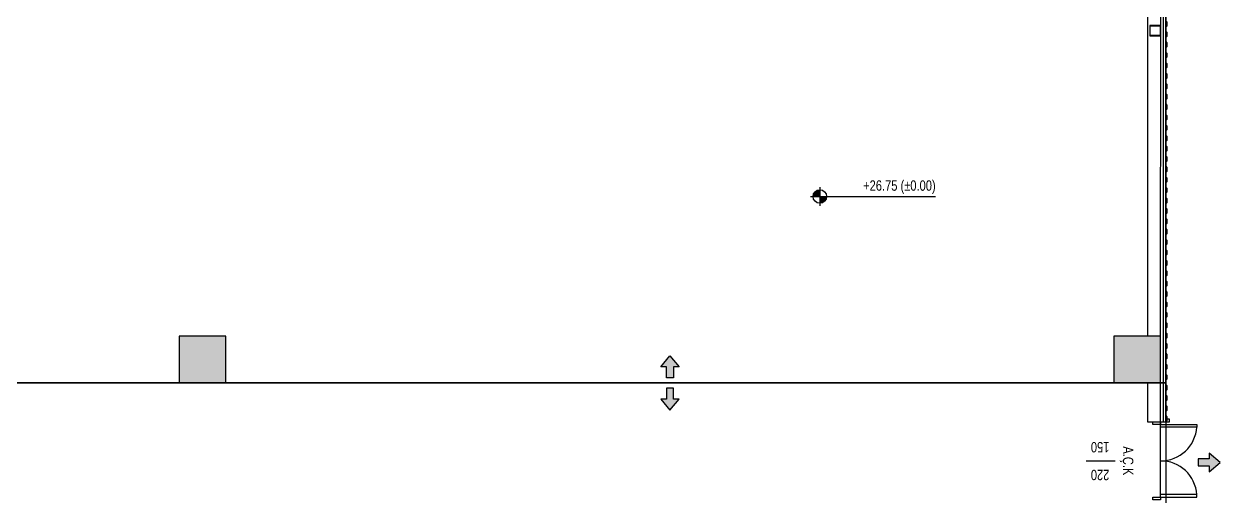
# Model space of a CAD drawing. Header units: centimetres. Extents: x 28733 to 98303, y -2883 to 8555.
# Drawn here: x 68535 to 70839, y 3201 to 4110 of the extents above; entities that cross this region are included whole.
import ezdxf
from ezdxf.enums import TextEntityAlignment as Align

# ---------------------------------------------------------------- set-up
doc = ezdxf.new("R2010")
doc.units = ezdxf.units.CM
doc.header["$LTSCALE"] = 100
for name, color, linetype in [('A-ANNO-DIMS', 187, 'Continuous'), ('A-ANNO-TEXT', 50, 'Continuous'), ('A-AREA', 102, 'Continuous'), ('A-DOOR', 193, 'Continuous'), ('A-ELEV-01', 255, 'Continuous'), ('A-ELEV-03', 251, 'Continuous'), ('A-WALL-INSL', 249, 'Continuous'), ('A-WALL-SNWPNL', 200, 'Continuous'), ('A-WALL-STEL', 202, 'Continuous'), ('S-CONC', 5, 'Continuous'), ('S-HTCH', 8, 'Continuous'), ('S-STEL', 3, 'Continuous')]:
    doc.layers.add(name, color=color, linetype=linetype)
doc.styles.add('Fields_100', font='act_simplex.shx', dxfattribs={"width": 0.8, "height": 20})
doc.linetypes.add('BATTING', pattern='A,0.00254,-2.54,[134,ltypeshp.shx,S=2.54,R=0,X=-2.54,Y=0],-5.08,[134,ltypeshp.shx,S=2.54,R=180,X=2.54,Y=0],-2.54', length=10.16254)

# ---------------------------------------------------------------- blocks, each defined once
blk = doc.blocks.new('KAPI 150')
at = {"layer": 'A-DOOR'}
blk.add_line((145, 15), (5, 15), dxfattribs=at)
for points in [[(5, 15), (5, 85), (10, 85), (10, 15)], [(145, 15), (145, 85), (140, 85), (140, 15)]]:
    blk.add_lwpolyline(points, dxfattribs=at)
for points in [[(5, 0), (0, 0), (0, 15), (5, 15)], [(150, 0), (145, 0), (145, 15), (150, 15)]]:
    blk.add_lwpolyline(points, close=True, dxfattribs=at)
for centre, start, end in [((5, 15), 0, 85.904), ((145, 15), 94.096, 180)]:
    blk.add_arc(centre, 70, start, end, dxfattribs=at)
blk = doc.blocks.new('AÇK_01')
at = {"color": 0}
blk.add_lwpolyline([(28, 0), (-28, 0)], dxfattribs=at)
at = {"color": 0, "style": 'Fields_100', "width": 0.8}
blk.add_attdef('A.Ç.K.01', text='', height=20, rotation=90, dxfattribs=at).set_placement((-53, 0), align=Align.MIDDLE_CENTER)
for tag, p in [('W', (1, 17.2)), ('H', (1, -36.3))]:
    blk.add_attdef(tag, text='', height=20, dxfattribs=at).set_placement(p, align=Align.CENTER)
blk = doc.blocks.new('*U33')
at = {"layer": 'A-WALL-SNWPNL'}
blk.add_lwpolyline([(50, 1), (42, 1), (40, -1), (32, -1), (30, 1), (22, 1), (20, -1), (12, -1), (10, 1), (2, 1), (0, -1), (-8, -1), (-10, 1), (-18, 1), (-20, -1), (-28, -1), (-30, 1), (-38, 1), (-40, -1), (-48, -1), (-50, 1)], dxfattribs=at)
blk = doc.blocks.new('*U34')
at = {"layer": 'A-WALL-STEL', "color": 0, "linetype": 'ByBlock', "lineweight": -2, "transparency": 16777216}
for p in [(0, 0), (100, 0), (200, 0), (300, 0), (400, 0), (500, 0), (600, 0), (700, 0), (800, 0), (900, 0), (1000, 0), (1100, 0), (1200, 0), (1300, 0), (1400, 0), (1500, 0), (1600, 0)]:
    blk.add_blockref('*U33', p, dxfattribs=at)

msp = doc.modelspace()

# ---------------------------------------------------------------- hatches: boundary and pattern name
at = {"layer": 'A-ANNO-DIMS'}
h = msp.add_hatch(color=256, dxfattribs=at)
h.paths.add_polyline_path([(70068.24, 3790.55, 0.4142136), (70055.24, 3777.55), (70068.24, 3777.55)])
h.paths.add_polyline_path([(70081.24, 3777.55), (70068.24, 3777.55), (70068.24, 3764.55, 0.4142136)])
at = {"layer": 'A-ANNO-TEXT'}
h = msp.add_hatch(color=256, dxfattribs=at)
h.dxf.hatch_style = 1
h.paths.add_polyline_path([(69779.48, 3470.89), (69797.18, 3449.74), (69786.21, 3449.74), (69786.21, 3428.59), (69772.74, 3428.59), (69772.74, 3449.74), (69761.77, 3449.74)])
h = msp.add_hatch(color=256, dxfattribs=at)
h.dxf.hatch_style = 1
h.paths.add_polyline_path([(69779.48, 3366.29), (69797.18, 3387.44), (69786.21, 3387.44), (69786.21, 3408.59), (69772.74, 3408.59), (69772.74, 3387.44), (69761.77, 3387.44)])
h = msp.add_hatch(color=256, dxfattribs=at)
h.dxf.hatch_style = 1
h.paths.add_polyline_path([(70839.04, 3265.43), (70817.89, 3283.13), (70817.89, 3272.16), (70796.73, 3272.16), (70796.73, 3258.69), (70817.89, 3258.69), (70817.89, 3247.72)])
at = {"layer": 'S-HTCH'}
h = msp.add_hatch(dxfattribs=at)
h.set_pattern_fill('ANSI33', color=256)
h.set_pattern_definition([(45, (47244.2896, 5721.5606), (-4.490128, 4.490128), []), (45, (47248.78, 5721.5606), (-4.490128, 4.490128), [3.175, -1.5875])])
h.paths.add_polyline_path([(63434.48, 1518.59), (63524.48, 1518.59), (63524.48, 1608.59), (63434.48, 1608.59)])
h.paths.add_polyline_path([(63434.48, 7218.59), (63524.48, 7218.59), (63524.48, 7308.59), (63434.48, 7308.59)])
h.paths.add_polyline_path([(61634.48, 1518.59), (61724.48, 1518.59), (61724.48, 1608.59), (61634.48, 1608.59)])
h.paths.add_polyline_path([(58034.48, 1518.59), (58124.48, 1518.59), (58124.48, 1608.59), (58034.48, 1608.59)])
h.paths.add_polyline_path([(61634.48, 7218.59), (61724.48, 7218.59), (61724.48, 7308.59), (61634.48, 7308.59)])
h.paths.add_polyline_path([(58034.48, 7218.59), (58124.48, 7218.59), (58124.48, 7308.59), (58034.48, 7308.59)])
h.paths.add_polyline_path([(63434.48, 3418.59), (63524.48, 3418.59), (63524.48, 3508.59), (63434.48, 3508.59)])
h.paths.add_polyline_path([(63434.48, 5318.59), (63524.48, 5318.59), (63524.48, 5408.59), (63434.48, 5408.59)])
h.paths.add_polyline_path([(61634.48, 3418.59), (61724.48, 3418.59), (61724.48, 3508.59), (61634.48, 3508.59)])
h.paths.add_polyline_path([(58034.48, 3418.59), (58124.48, 3418.59), (58124.48, 3508.59), (58034.48, 3508.59)])
h.paths.add_polyline_path([(61634.48, 5318.59), (61724.48, 5318.59), (61724.48, 5408.59), (61634.48, 5408.59)])
h.paths.add_polyline_path([(58034.48, 5318.59), (58124.48, 5318.59), (58124.48, 5408.59), (58034.48, 5408.59)])
h.paths.add_polyline_path([(68834.48, 3418.59), (68924.48, 3418.59), (68924.48, 3508.59), (68834.48, 3508.59)])
h.paths.add_polyline_path([(68834.48, 5318.59), (68924.48, 5318.59), (68924.48, 5408.59), (68834.48, 5408.59)])
h.paths.add_polyline_path([(67034.48, 3418.59), (67124.48, 3418.59), (67124.48, 3508.59), (67034.48, 3508.59)])
h.paths.add_polyline_path([(67034.48, 5318.59), (67124.48, 5318.59), (67124.48, 5408.59), (67034.48, 5408.59)])
h.paths.add_polyline_path([(65234.48, 3418.59), (65324.48, 3418.59), (65324.48, 3508.59), (65234.48, 3508.59)])
h.paths.add_polyline_path([(65234.48, 5318.59), (65324.48, 5318.59), (65324.48, 5408.59), (65234.48, 5408.59)])
h.paths.add_polyline_path([(61534.48, 3418.59), (61624.48, 3418.59), (61624.48, 3508.59), (61534.48, 3508.59)])
h.paths.add_polyline_path([(61534.48, 5318.59), (61624.48, 5318.59), (61624.48, 5408.59), (61534.48, 5408.59)])
h.paths.add_polyline_path([(59834.48, 3418.59), (59924.48, 3418.59), (59924.48, 3508.59), (59834.48, 3508.59)])
h.paths.add_polyline_path([(59834.48, 5318.59), (59924.48, 5318.59), (59924.48, 5408.59), (59834.48, 5408.59)])
h.paths.add_polyline_path([(56234.48, 3418.59), (56324.48, 3418.59), (56324.48, 3508.59), (56234.48, 3508.59)])
h.paths.add_polyline_path([(56234.48, 5318.59), (56324.48, 5318.59), (56324.48, 5408.59), (56234.48, 5408.59)])
h.paths.add_polyline_path([(54434.48, 3418.59), (54524.48, 3418.59), (54524.48, 3508.59), (54434.48, 3508.59)])
h.paths.add_polyline_path([(54434.48, 5318.59), (54524.48, 5318.59), (54524.48, 5408.59), (54434.48, 5408.59)])
h.paths.add_polyline_path([(52634.48, 3418.59), (52724.48, 3418.59), (52724.48, 3508.59), (52634.48, 3508.59)])
h.paths.add_polyline_path([(52634.48, 5318.59), (52724.48, 5318.59), (52724.48, 5408.59), (52634.48, 5408.59)])
h.paths.add_polyline_path([(70634.48, 5318.59), (70724.48, 5318.59), (70724.48, 5408.59), (70634.48, 5408.59)])
h.paths.add_polyline_path([(70634.48, 3418.59), (70724.48, 3418.59), (70724.48, 3508.59), (70634.48, 3508.59)])
h.paths.add_polyline_path([(70634.48, 1518.59), (70724.48, 1518.59), (70724.48, 1608.59), (70634.48, 1608.59)])
h.paths.add_polyline_path([(68834.48, 1518.59), (68924.48, 1518.59), (68924.48, 1608.59), (68834.48, 1608.59)])
h.paths.add_polyline_path([(67034.48, 1518.59), (67124.48, 1518.59), (67124.48, 1608.59), (67034.48, 1608.59)])
h.paths.add_polyline_path([(65234.48, 1518.59), (65324.48, 1518.59), (65324.48, 1608.59), (65234.48, 1608.59)])
h.paths.add_polyline_path([(61534.48, 1518.59), (61624.48, 1518.59), (61624.48, 1608.59), (61534.48, 1608.59)])
h.paths.add_polyline_path([(59834.48, 1518.59), (59924.48, 1518.59), (59924.48, 1608.59), (59834.48, 1608.59)])
h.paths.add_polyline_path([(56234.48, 1518.59), (56324.48, 1518.59), (56324.48, 1608.59), (56234.48, 1608.59)])
h.paths.add_polyline_path([(54434.48, 1518.59), (54524.48, 1518.59), (54524.48, 1608.59), (54434.48, 1608.59)])
h.paths.add_polyline_path([(52634.48, 1518.59), (52724.48, 1518.59), (52724.48, 1608.59), (52634.48, 1608.59)])
h.paths.add_polyline_path([(70634.48, 7218.59), (70724.48, 7218.59), (70724.48, 7308.59), (70634.48, 7308.59)])
h.paths.add_polyline_path([(68834.48, 7218.59), (68924.48, 7218.59), (68924.48, 7308.59), (68834.48, 7308.59)])
h.paths.add_polyline_path([(67034.48, 7218.59), (67124.48, 7218.59), (67124.48, 7308.59), (67034.48, 7308.59)])
h.paths.add_polyline_path([(65234.48, 7218.59), (65324.48, 7218.59), (65324.48, 7308.59), (65234.48, 7308.59)])
h.paths.add_polyline_path([(61534.48, 7218.59), (61624.48, 7218.59), (61624.48, 7308.59), (61534.48, 7308.59)])
h.paths.add_polyline_path([(59834.48, 7218.59), (59924.48, 7218.59), (59924.48, 7308.59), (59834.48, 7308.59)])
h.paths.add_polyline_path([(56234.48, 7218.59), (56324.48, 7218.59), (56324.48, 7308.59), (56234.48, 7308.59)])
h.paths.add_polyline_path([(54434.48, 7218.59), (54524.48, 7218.59), (54524.48, 7308.59), (54434.48, 7308.59)])
h.paths.add_polyline_path([(52634.48, 7218.59), (52724.48, 7218.59), (52724.48, 7308.59), (52634.48, 7308.59)])

# ---------------------------------------------------------------- linework, layer by layer
at = {"layer": 'A-ANNO-DIMS'}
for p, q in [((70068.24, 3795.55), (70068.24, 3759.55)), ((70050.24, 3777.55), (70291.24, 3777.55))]:
    msp.add_line(p, q, dxfattribs=at)
msp.add_circle((70068.24, 3777.55), 13, dxfattribs=at)
at = {"layer": 'A-ANNO-TEXT'}
for points in [[(69779.48, 3470.89), (69797.18, 3449.74), (69786.21, 3449.74), (69786.21, 3428.59), (69772.74, 3428.59), (69772.74, 3449.74), (69761.77, 3449.74)], [(69779.48, 3366.29), (69797.18, 3387.44), (69786.21, 3387.44), (69786.21, 3408.59), (69772.74, 3408.59), (69772.74, 3387.44), (69761.77, 3387.44)], [(70839.04, 3265.43), (70817.89, 3283.13), (70817.89, 3272.16), (70796.73, 3272.16), (70796.73, 3258.69), (70817.89, 3258.69), (70817.89, 3247.72)]]:
    msp.add_lwpolyline(points, close=True, dxfattribs=at)
at = {"layer": 'A-AREA'}
for points in [[(62586.98, 7318.59), (70734.48, 7318.59), (70734.48, 3418.59), (52611.98, 3418.59), (52611.98, 7318.59), (59834.48, 7318.59), (59834.48, 7053.59), (62586.98, 7053.59)], [(52611.98, 1508.59), (52611.98, 3418.59), (70734.48, 3418.59), (70734.48, 2981.09), (63779.48, 2981.09), (63779.23, 1508.59), (63516.98, 1508.59), (63516.98, 2981.09), (58079.48, 2981.09), (58079.48, 1508.59), (56279.48, 1508.59), (56279.48, 2981.09), (52979.48, 2981.09), (52979.48, 1508.59)]]:
    msp.add_lwpolyline(points, close=True, dxfattribs=at)
at = {"layer": 'A-ELEV-01'}
for p, q in [((70699.48, 4231.09), (70699.48, 3508.59)), ((67124.48, 3418.59), (68834.48, 3418.59)), ((68924.48, 3418.59), (70634.48, 3418.59)), ((70699.48, 3418.59), (70699.48, 3343.59, 0))]:
    msp.add_line(p, q, dxfattribs=at)
at = {"layer": 'A-ELEV-01', "elevation": 0}
msp.add_lwpolyline([(70699.48, 3343.59), (70724.48, 3343.59)], dxfattribs=at)
at = {"layer": 'A-ELEV-03'}
msp.add_line((70734.48, 3343.59), (70734.48, 5101.09), dxfattribs=at)
at = {"layer": 'A-WALL-INSL', "linetype": 'BATTING', "ltscale": 0.005, "elevation": 0}
msp.add_lwpolyline([(70729.48, 5101.09), (70729.48, 3343.59)], dxfattribs=at)
at = {"layer": 'A-WALL-SNWPNL'}
for p, q in [((70724.48, 3343.59, 0), (70724.48, 3418.59)), ((70724.48, 3343.59), (70734.48, 3343.59))]:
    msp.add_line(p, q, dxfattribs=at)
at = {"layer": 'A-WALL-SNWPNL', "elevation": 0}
msp.add_lwpolyline([(70724.48, 3338.59), (70724.48, 3343.59), (70741.48, 3343.59), (70741.48, 3348.59), (70736.98, 3348.59)], dxfattribs=at)
at = {"layer": 'A-WALL-STEL'}
msp.add_line((70724.48, 5101.09), (70723.78, 3508.58), dxfattribs=at)
at = {"layer": 'S-CONC'}
for points in [[(68834.48, 3418.59), (68924.48, 3418.59), (68924.48, 3508.59), (68834.48, 3508.59)], [(70634.48, 3418.59), (70724.48, 3418.59), (70724.48, 3508.59), (70634.48, 3508.59)]]:
    msp.add_lwpolyline(points, close=True, dxfattribs=at)
at = {"layer": 'S-STEL'}
for points in [[(70704.04, 4086.93), (70724.04, 4086.93), (70724.04, 4106.93), (70704.04, 4106.93)], [(70704.64, 4106.33), (70723.44, 4106.33), (70723.44, 4087.53), (70704.64, 4087.53)]]:
    msp.add_lwpolyline(points, close=True, dxfattribs=at)

# ---------------------------------------------------------------- block references
at = {"layer": 'A-ANNO-TEXT', "rotation": 180}
msp.add_blockref('AÇK_01', (70608.98, 3268.59), dxfattribs=at).add_auto_attribs({'A.Ç.K.01': 'A.Ç.K', 'H': '150', 'W': '220'})
at = {"layer": 'A-ELEV-01', "rotation": 270}
msp.add_blockref('KAPI 150', (70709.48, 3343.59), dxfattribs=at)
at = {"layer": 'A-WALL-STEL', "rotation": 90}
msp.add_blockref('*U34', (70735.48, 3393.59), dxfattribs=at)

# ---------------------------------------------------------------- texts
at = {"layer": 'A-ANNO-TEXT', "insert": (70291.24, 3782.55), "char_height": 20, "attachment_point": 9, "style": 'Fields_100'}
msp.add_mtext_dynamic_manual_height_columns('+26.75 (%%P0.00)', width=436.6649, gutter_width=100, heights=[0], dxfattribs=at)

doc.saveas('drawing.dxf')
